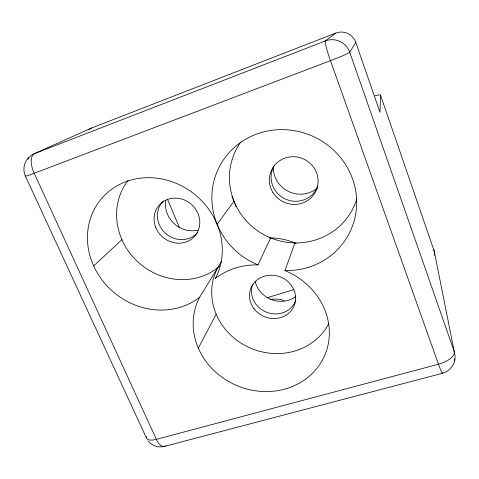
<?xml version="1.0" encoding="UTF-8"?>
<svg xmlns="http://www.w3.org/2000/svg" width="479" height="479" viewBox="0 0 479 479"><rect width="100%" height="100%" fill="white"/><g stroke="black" fill="none" stroke-linecap="round" stroke-linejoin="round"><path stroke-width="0.72" d="M374.973 95.83A13.226 1.503 -20.3 0 1 380.512 95.147L379.991 112.325L355.783 42.427A16.023 15.585 -67 0 0 335.689 33.111L91.723 127.953L34.536 153.603A17.472 15.376 52.1 0 0 27.788 159.262M455.008 358.951C454.242 365.693 449.062 371.435 442.584 373.255L164.285 446.434M270.629 237.895L257.971 264.905A69.024 62.324 22.4 0 0 215.43 278.437A69.94 63.539 39.4 0 0 159.04 178.481A69.94 63.539 39.4 0 0 91.112 259.45A69.94 63.539 39.4 0 0 199.581 297.327A69.024 62.324 22.4 0 0 234.087 384.35A69.024 62.324 22.4 0 0 324.409 356.077A69.024 62.324 22.4 0 0 284.969 270.599L294.938 242.919M198.312 348.125L216.197 314.224M215.43 278.437L216.292 276.988M199.581 297.327L217.694 267.755M355.783 42.427L349.748 52.301A19.214 0.952 -21.1 0 1 330.48 60.677L34.195 173.266A17.591 0.76 -22.1 0 1 25.501 175.973M217.131 224.31L234.021 201.24M28.411 157.729C23.89 162.591 22.591 170.057 25.387 176.098L146.4 437.866M93.68 265.923L121.935 239.71M335.689 33.111L325.289 40.949L34.536 153.603A17.34 8.293 66.1 0 0 34.195 173.266L156.37 439.345A16.178 6.916 78.2 0 0 165.536 445.751M267.276 297.71L293.687 289.645M163.584 446.542C157.89 447.883 151.747 445.5 148.185 440.919M167.482 199.186L179.397 227.459M380.512 95.147L434.136 250.84L454.254 351.604A17.729 15.711 3.1 0 1 454.367 360.615M434.698 255.217A12.664 11.73 -2.2 0 0 434.136 250.84A12.616 4.048 -17.9 0 0 432.992 249.637M442.734 372.83A17.795 1.371 72.6 0 1 438.471 364.232L330.48 60.677A19.238 1.671 70.7 0 1 325.289 40.949A19.388 18.956 -70 0 1 349.748 52.301L454.254 351.604A17.531 7.903 -16.7 0 1 438.471 364.232L156.37 439.345A16.184 6.425 -27.7 0 1 146.251 436.519M317.775 186.032A24.142 23.399 25.1 0 1 284.933 198.833A24.142 23.399 25.1 0 1 274.497 165.195M197.665 232.483A23.255 21.495 40.4 0 1 165.285 233.075A23.255 21.495 40.4 0 1 163.531 200.958M295.884 300.046A22.986 21.136 21.9 0 1 266.923 312.356A22.986 21.136 21.9 0 1 252.804 284.053M219.819 266.001A62.965 58.097 40.3 0 1 137.599 261.654A62.965 58.097 40.3 0 1 128.073 180.535M231.992 196.695A62.965 58.097 40.3 0 1 235.997 206.928M328.768 323.672A62.216 57.103 22 0 1 243.326 344.533A62.216 57.103 22 0 1 221.424 261.672M269.234 237.889A62.216 57.103 22 0 1 296.238 243.47M356.729 199.132A65.401 63.318 25.1 0 1 266.258 235.919A65.401 63.318 25.1 0 1 240.967 141.73M257.971 264.905A72.976 69.916 25.7 0 1 232.201 149.46A72.976 69.916 25.7 0 1 350.796 174.452A72.976 69.916 25.7 0 1 284.969 270.599M317.403 188.002A26.668 25.968 24.6 0 1 288.801 191.606A26.668 25.968 24.6 0 1 273.287 167.321M197.857 230.142A25.746 23.962 40.9 0 1 165.776 200.186M295.651 296.74A25.453 23.579 21.6 0 1 255.157 281.484M270.15 299.351A44.038 14.358 -23 0 1 284.047 300.668M88.537 129.797A14.586 13.202 54.3 0 1 91.723 127.953M254.169 308.889A23.321 21.399 22 0 0 293.813 306.488A23.321 21.399 22 0 0 269.719 275.233A23.321 21.399 22 0 0 254.169 308.889M155.717 227.339A23.603 21.771 40.2 0 0 194.899 235.991A23.603 21.771 40.2 0 0 180.218 198.671A23.603 21.771 40.2 0 0 155.717 227.339M272.802 192.289A24.519 23.728 25.2 0 0 315.014 192.72A24.519 23.728 25.2 0 0 293.364 156.699A24.519 23.728 25.2 0 0 272.802 192.289"/></g></svg>
